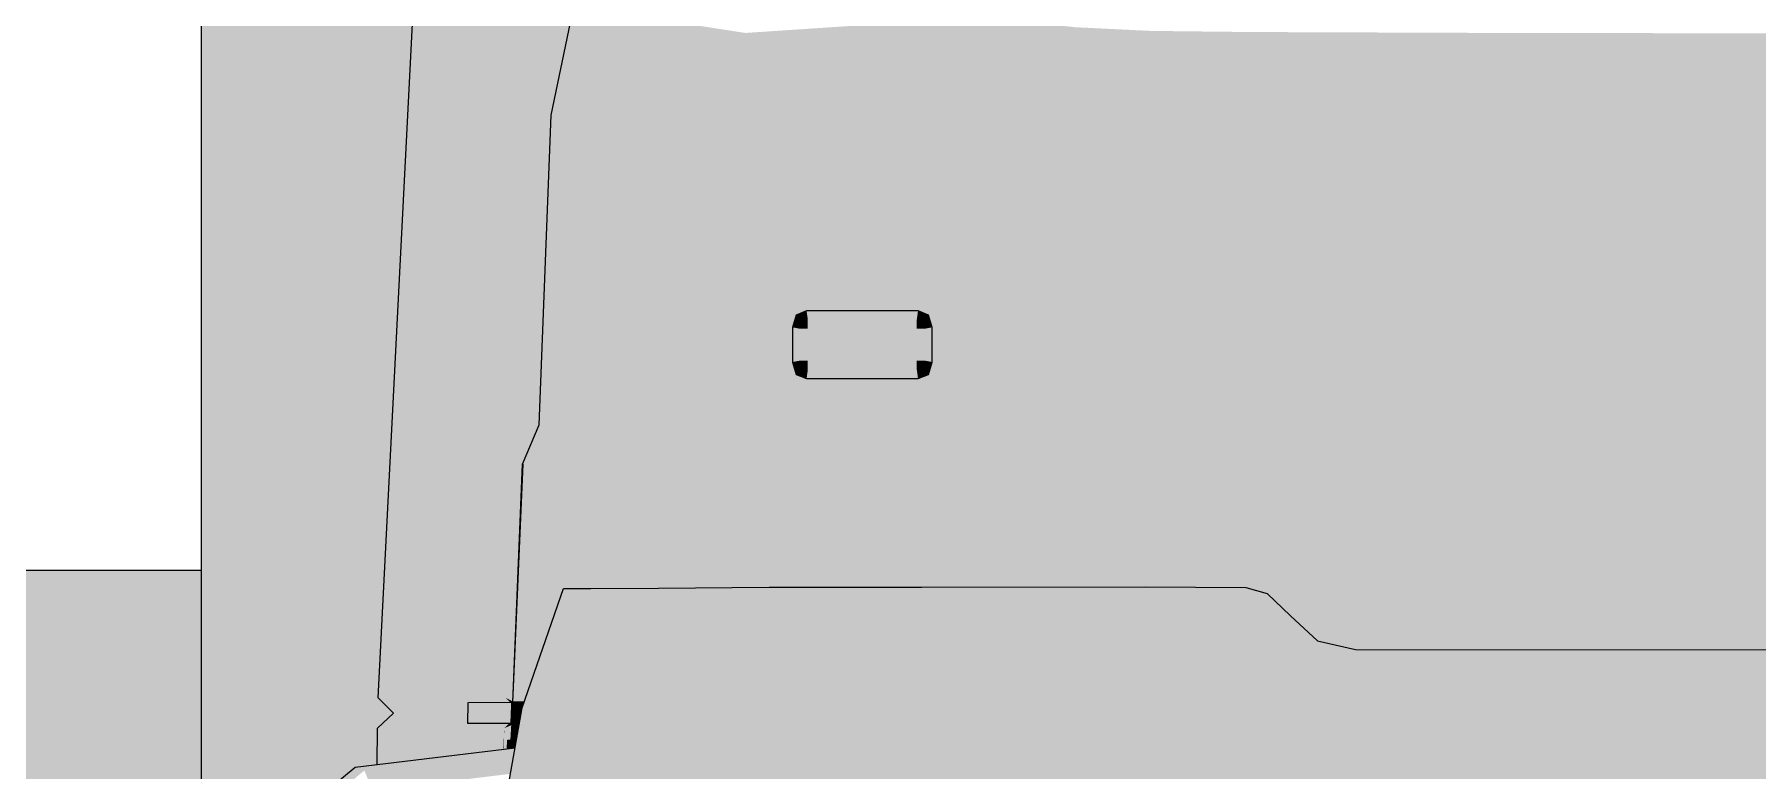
# Model space of a CAD drawing. Header units: millimetres. Extents: x 365175 to 2667127, y -330297 to -162108.
# Drawn here: x 1650484 to 1651152, y -325324 to -325039 of the extents above; entities that cross this region are included whole.
import ezdxf

# ---------------------------------------------------------------- set-up
doc = ezdxf.new("R2010")
doc.units = ezdxf.units.MM
doc.header["$MEASUREMENT"] = 0
doc.layers.add('Cars', color=7, linetype='Continuous')
doc.layers.add('TopoAlt', color=7, linetype='Continuous')

# ---------------------------------------------------------------- blocks, each defined once
blk = doc.blocks.new('Élément de coupe_26_1', base_point=(1275690.65, -327096.82))
at = {"layer": 'TopoAlt', "linetype": 'Continuous', "lineweight": 0, "true_color": 0x000000}
blk.add_hatch(color=18, dxfattribs=at).paths.add_polyline_path([(1647544.76, -325246.82), (1647544.76, -327196.82), (1647548.13, -327196.82), (1647548.13, -327146.82), (1649535.75, -327146.82), (1649535.75, -327096.82), (1650635.12, -327096.82), (1650620.62, -327079.82), (1650620.62, -327021.46), (1650588.05, -327021.46), (1650588.05, -326811.45), (1650582.65, -326811.45), (1650582.65, -326915.46), (1650548.52, -326915.46), (1650548.52, -325740.62), (1650528.94, -325737.51), (1650505, -325726.73), (1650495.39, -325702.79), (1650495.39, -325669.64), (1650502.64, -325642.83), (1650506.78, -325637.07), (1650538.09, -325621.73), (1650548.52, -325620.33), (1650548.52, -325590.33), (1650525.22, -325578.17), (1650523.64, -325573.38), (1650515.68, -325545.35), (1650522.4, -325411.08), (1650531.42, -325383.96), (1650535.35, -325377.42), (1650548.52, -325367.9), (1650548.52, -325246.82)])
at = {"layer": 'TopoAlt', "color": 190, "linetype": 'Continuous', "lineweight": 5, "true_color": 0x8002ff}
blk.add_line((1650548.52, -325246.82), (1647544.76, -325246.82), dxfattribs=at)
blk = doc.blocks.new('Élément de coupe_76_1', base_point=(1275690.65, -327096.82))
at = {"layer": 'Cars', "linetype": 'Continuous', "lineweight": 0, "true_color": 0x000000}
for points in [[(1651982.16, -324532.97), (1650548.52, -324532.97), (1650548.52, -325367.9), (1650561.66, -325358.39), (1650593.26, -325352.69), (1650593.65, -325342.97), (1650599.14, -325330.63), (1650608.25, -325323.13), (1650616.81, -325322.09), (1650616.92, -325307.98), (1650623.04, -325302.1), (1650617.19, -325296.21), (1650631.74, -325010.09), (1650610.14, -324989.56), (1650610.14, -324930.88), (1650642.03, -324921.72), (1650642.03, -324841.66), (1650610.14, -324827.75), (1650610.14, -324759.52), (1650619.47, -324715.07), (1650639.45, -324691.86), (1650665.1, -324682.87), (1650871.29, -324733.37), (1650874.8, -324737.11), (1650884.42, -324736.58), (1650919.25, -324752.62), (1651273.85, -324742.38), (1651628.45, -324752.62), (1651663.28, -324736.58), (1651672.9, -324737.11), (1651676.42, -324733.37), (1651859.36, -324688.56)], [(1650617.19, -325296.21), (1650666.57, -325296.2), (1650631.74, -325010.09)], [(1650617.19, -325296.21), (1650666.57, -325296.2), (1650631.74, -325010.09)], [(1650631.74, -325010.09), (1650666.57, -325296.2), (1650671.08, -325255.68), (1650673.13, -325205.61), (1650677.94, -325194.15), (1650680.15, -325174.32), (1650684.24, -325070.36), (1650691.72, -325034.47), (1650696.32, -325029.17), (1650697.38, -325019.65)], [(1650631.74, -325010.09), (1650666.57, -325296.2), (1650671.08, -325255.68), (1650673.13, -325205.61), (1650677.94, -325194.15), (1650680.15, -325174.32), (1650684.24, -325070.36), (1650691.72, -325034.47), (1650696.32, -325029.17), (1650697.38, -325019.65)], [(1650691.7, -325052.43), (1650710.58, -325031.01), (1650710.43, -325015.94), (1650708.31, -325017.35)], [(1650704.07, -325020.23), (1650691.72, -325034.47), (1650691.7, -325052.43), (1650708.31, -325017.35)], [(1650695.24, -325044.94), (1650708.31, -325017.35), (1650704.07, -325020.23), (1650691.72, -325034.47), (1650691.7, -325048.81)], [(1650702.82, -325036.78), (1650710.55, -325028.44), (1650710.43, -325015.94), (1650708.31, -325017.35), (1650695.24, -325044.94)], [(1650710.58, -325031.01), (1650691.7, -325052.43), (1650731.22, -325046.32)], [(1650710.58, -325031.01), (1650731.22, -325046.32), (1650759.56, -325038.56)], [(1650852.43, -325032.38), (1650759.56, -325038.56), (1650963.8, -325040.47), (1650966.43, -325038.24), (1650957.13, -325038.22), (1650937.97, -325038.01), (1650916.89, -325037.77), (1650891.24, -325036.52), (1650887.46, -325036.34), (1650883.33, -325035.9), (1650882.88, -325035.52), (1650877.36, -325035.22), (1650853.91, -325032.56)], [(1650691.7, -325052.43), (1650691.72, -325034.47), (1650684.06, -325088.35)], [(1650691.7, -325052.43), (1650691.72, -325034.47), (1650684.06, -325088.35)], [(1650691.72, -325034.47), (1650684.24, -325070.36), (1650684.06, -325088.35)], [(1650691.72, -325034.47), (1650684.24, -325070.36), (1650684.06, -325088.35)], [(1650759.56, -325038.56), (1650731.22, -325046.32), (1650766.31, -325039.58)], [(1650766.31, -325039.58), (1650731.22, -325046.32), (1650738.65, -325047.29)], [(1650738.65, -325047.29), (1650764.15, -325047.95), (1650766.31, -325039.58)], [(1650897.31, -325040.55), (1650759.56, -325038.56), (1650766.31, -325039.58)], [(1650963.8, -325040.47), (1650759.56, -325038.56), (1650897.31, -325040.55)], [(1650793.71, -325040.22), (1650766.31, -325039.58), (1650764.15, -325047.95)], [(1650806.74, -325048.38), (1650793.71, -325040.22), (1650764.15, -325047.95)], [(1650839.59, -325040.5), (1650766.31, -325039.58), (1650793.71, -325040.22)], [(1650839.59, -325040.5), (1650897.31, -325040.55), (1650766.31, -325039.58)], [(1650806.74, -325048.38), (1650839.59, -325040.5), (1650793.71, -325040.22)], [(1650863.48, -325048.61), (1650839.59, -325040.5), (1650806.74, -325048.38)], [(1650863.48, -325048.61), (1650897.31, -325040.55), (1650839.59, -325040.5)], [(1650933.57, -325048.65), (1650897.31, -325040.55), (1650863.48, -325048.61)], [(1650933.57, -325048.65), (1650963.8, -325040.47), (1650897.31, -325040.55)], [(1651273.85, -325048.63), (1650963.8, -325040.47), (1650933.57, -325048.65)], [(1650963.8, -325040.47), (1651273.85, -325040.43), (1651244.46, -325038.73), (1651066.12, -325038.61), (1650966.43, -325038.24)], [(1651273.85, -325048.63), (1651273.85, -325040.43), (1650963.8, -325040.47)], [(1650691.7, -325052.43), (1650713.36, -325068.31), (1650731.22, -325046.32)], [(1650713.36, -325068.31), (1650738.65, -325047.29), (1650731.22, -325046.32)], [(1650738.65, -325047.29), (1650713.36, -325068.31), (1650721.21, -325069.02)], [(1650738.65, -325047.29), (1650721.21, -325069.02), (1650745.58, -325069.44)], [(1650745.58, -325069.44), (1650764.15, -325047.95), (1650738.65, -325047.29)], [(1650691.7, -325052.43), (1650684.06, -325088.35), (1650713.36, -325068.31)], [(1650691.7, -325052.43), (1650684.06, -325088.35), (1650713.36, -325068.31)], [(1650786.2, -325069.88), (1650764.15, -325047.95), (1650745.58, -325069.44)], [(1650806.74, -325048.38), (1650764.15, -325047.95), (1650786.2, -325069.88)], [(1650842.35, -325070.22), (1650806.74, -325048.38), (1650786.2, -325069.88)], [(1650842.35, -325070.22), (1650863.48, -325048.61), (1650806.74, -325048.38)], [(1650915.45, -325070.36), (1650863.48, -325048.61), (1650842.35, -325070.22)], [(1650863.48, -325048.61), (1650915.45, -325070.36), (1650933.57, -325048.65)], [(1651273.85, -325070.35), (1650933.57, -325048.65), (1650915.45, -325070.36)], [(1651273.85, -325070.35), (1651273.85, -325048.63), (1650933.57, -325048.65)], [(1650684.24, -325070.36), (1650679.52, -325190.39), (1650679.79, -325190.39)], [(1650684.24, -325070.36), (1650679.52, -325190.39), (1650679.79, -325190.39)], [(1650684.06, -325088.35), (1650684.24, -325070.36), (1650679.79, -325190.39)], [(1650684.06, -325088.35), (1650684.24, -325070.36), (1650679.79, -325190.39)], [(1650684.06, -325088.35), (1650705.98, -325104.54), (1650713.36, -325068.31)], [(1650684.06, -325088.35), (1650705.98, -325104.54), (1650713.36, -325068.31)], [(1650721.21, -325069.02), (1650713.36, -325068.31), (1650705.98, -325104.54)], [(1650721.21, -325069.02), (1650713.36, -325068.31), (1650705.98, -325104.54)], [(1650721.21, -325069.02), (1650705.98, -325104.54), (1650713.99, -325104.76)], [(1650721.21, -325069.02), (1650705.98, -325104.54), (1650713.99, -325104.76)], [(1650713.99, -325104.76), (1650745.58, -325069.44), (1650721.21, -325069.02)], [(1650745.58, -325069.44), (1650713.99, -325104.76), (1650737.99, -325104.69)], [(1650737.99, -325104.69), (1650777.96, -325105.01), (1650745.58, -325069.44)], [(1650777.96, -325105.01), (1650786.2, -325069.88), (1650745.58, -325069.44)], [(1650833.92, -325105.39), (1650786.2, -325069.88), (1650777.96, -325105.01)], [(1650786.2, -325069.88), (1650833.92, -325105.39), (1650842.35, -325070.22)], [(1650833.92, -325105.39), (1650909.42, -325105.58), (1650842.35, -325070.22)], [(1650915.45, -325070.36), (1650842.35, -325070.22), (1650909.42, -325105.58)], [(1651273.85, -325105.58), (1650915.45, -325070.36), (1650909.42, -325105.58)], [(1651273.85, -325105.58), (1651273.85, -325070.35), (1650915.45, -325070.36)], [(1650679.79, -325190.39), (1650705.98, -325104.54), (1650684.06, -325088.35)], [(1650679.79, -325190.39), (1650705.98, -325104.54), (1650684.06, -325088.35)], [(1650679.79, -325190.39), (1650701.51, -325190.39), (1650705.98, -325104.54)], [(1650679.79, -325190.39), (1650701.51, -325190.39), (1650705.98, -325104.54)], [(1650713.99, -325104.76), (1650705.98, -325104.54), (1650701.51, -325190.39)], [(1650713.99, -325104.76), (1650705.98, -325104.54), (1650701.51, -325190.39)], [(1650713.99, -325104.76), (1650701.51, -325190.39), (1650709.74, -325190.39)], [(1650713.99, -325104.76), (1650701.51, -325190.39), (1650709.74, -325190.39)], [(1650737.99, -325104.69), (1650709.74, -325190.39), (1650733.69, -325190.39)], [(1650709.74, -325190.39), (1650737.99, -325104.69), (1650713.99, -325104.76)], [(1650737.99, -325104.69), (1650733.69, -325190.39), (1650777.96, -325105.01)], [(1650777.96, -325105.01), (1650733.69, -325190.39), (1650773.72, -325190.39)], [(1650773.72, -325190.39), (1650829.69, -325190.39), (1650818.82, -325172.45), (1650783.27, -325172.45), (1650779.2, -325170.86), (1650777.84, -325166.08), (1650777.84, -325152.64), (1650779.2, -325147.86), (1650783.27, -325146.27), (1650802.96, -325146.27), (1650777.96, -325105.01)], [(1650833.92, -325105.39), (1650777.96, -325105.01), (1650802.96, -325146.27), (1650826.46, -325146.27), (1650830.54, -325147.86), (1650831.62, -325151.66)], [(1650830.69, -325170.33), (1650829.69, -325190.39), (1650909.45, -325190.39), (1650833.92, -325105.39), (1650831.62, -325151.66), (1650831.89, -325152.64), (1650831.89, -325166.08)], [(1650909.45, -325190.39), (1650909.42, -325105.58), (1650833.92, -325105.39)], [(1650909.45, -325190.39), (1651273.85, -325105.58), (1650909.42, -325105.58)], [(1650909.45, -325190.39), (1651273.85, -325190.39), (1651273.85, -325105.58)], [(1650781.47, -325150.52), (1650783.27, -325146.27), (1650779.2, -325147.86)], [(1650783.74, -325149.63), (1650783.27, -325146.27), (1650781.47, -325150.52)], [(1650783.74, -325149.63), (1650826.46, -325146.27), (1650783.27, -325146.27)], [(1650826, -325149.63), (1650826.46, -325146.27), (1650783.74, -325149.63)], [(1650828.27, -325150.52), (1650826.46, -325146.27), (1650826, -325149.63)], [(1650830.54, -325147.86), (1650826.46, -325146.27), (1650828.27, -325150.52)], [(1650774.51, -325174.52), (1650774.82, -325175.81), (1650775.77, -325178.13), (1650778.11, -325178.9), (1650820.05, -325179.47), (1650822.14, -325178.9), (1650822.59, -325178.68), (1650818.82, -325172.45), (1650783.27, -325172.45), (1650779.2, -325170.86), (1650777.84, -325166.08), (1650777.84, -325152.64), (1650779.2, -325147.86), (1650775.51, -325154.29)], [(1650781.47, -325150.52), (1650779.2, -325147.86), (1650777.84, -325152.64)], [(1650780.71, -325153.18), (1650781.47, -325150.52), (1650777.84, -325152.64)], [(1650780.71, -325153.18), (1650777.84, -325152.64), (1650777.84, -325166.08)], [(1650777.84, -325166.08), (1650780.71, -325165.54), (1650780.71, -325153.18)], [(1650780.71, -325153.18), (1650783.74, -325153.18), (1650781.47, -325150.52)], [(1650780.71, -325165.54), (1650783.74, -325165.54), (1650783.74, -325153.18)], [(1650783.74, -325153.18), (1650780.71, -325153.18), (1650780.71, -325165.54)], [(1650781.47, -325150.52), (1650783.74, -325153.18), (1650783.74, -325149.63)], [(1650826, -325153.18), (1650826, -325149.63), (1650783.74, -325153.18)], [(1650826, -325149.63), (1650783.74, -325149.63), (1650783.74, -325153.18)], [(1650826, -325165.54), (1650826, -325153.18), (1650783.74, -325165.54)], [(1650783.74, -325165.54), (1650826, -325153.18), (1650783.74, -325153.18)], [(1650828.27, -325150.52), (1650826, -325149.63), (1650826, -325153.18)], [(1650826, -325153.18), (1650829.03, -325153.18), (1650828.27, -325150.52)], [(1650829.03, -325165.54), (1650829.03, -325153.18), (1650826, -325165.54)], [(1650829.03, -325153.18), (1650826, -325153.18), (1650826, -325165.54)], [(1650831.89, -325152.64), (1650830.54, -325147.86), (1650828.27, -325150.52)], [(1650829.03, -325153.18), (1650831.89, -325152.64), (1650828.27, -325150.52)], [(1650831.89, -325166.08), (1650831.89, -325152.64), (1650829.03, -325153.18)], [(1650829.03, -325165.54), (1650831.89, -325166.08), (1650829.03, -325153.18)], [(1650773.93, -325172.9), (1650774.51, -325174.52), (1650775.51, -325154.29), (1650775.09, -325155.03), (1650773.76, -325159.75)], [(1650780.71, -325165.54), (1650777.84, -325166.08), (1650781.47, -325168.2)], [(1650780.71, -325165.54), (1650777.84, -325166.08), (1650781.47, -325168.2)], [(1650781.47, -325168.2), (1650777.84, -325166.08), (1650779.2, -325170.86)], [(1650781.47, -325168.2), (1650777.84, -325166.08), (1650779.2, -325170.86)], [(1650781.47, -325168.2), (1650783.74, -325165.54), (1650780.71, -325165.54)], [(1650783.74, -325169.09), (1650783.74, -325165.54), (1650781.47, -325168.2)], [(1650826, -325169.09), (1650826, -325165.54), (1650783.74, -325169.09)], [(1650783.74, -325165.54), (1650783.74, -325169.09), (1650826, -325165.54)], [(1650828.27, -325168.2), (1650829.03, -325165.54), (1650826, -325165.54)], [(1650826, -325165.54), (1650826, -325169.09), (1650828.27, -325168.2)], [(1650828.27, -325168.2), (1650831.89, -325166.08), (1650829.03, -325165.54)], [(1650830.54, -325170.86), (1650831.89, -325166.08), (1650828.27, -325168.2)], [(1650783.27, -325172.45), (1650781.47, -325168.2), (1650779.2, -325170.86)], [(1650783.27, -325172.45), (1650781.47, -325168.2), (1650779.2, -325170.86)], [(1650783.27, -325172.45), (1650783.74, -325169.09), (1650781.47, -325168.2)], [(1650783.27, -325172.45), (1650783.74, -325169.09), (1650781.47, -325168.2)], [(1650783.27, -325172.45), (1650826.46, -325172.45), (1650783.74, -325169.09)], [(1650783.27, -325172.45), (1650826.46, -325172.45), (1650783.74, -325169.09)], [(1650826, -325169.09), (1650783.74, -325169.09), (1650826.46, -325172.45)], [(1650826, -325169.09), (1650783.74, -325169.09), (1650826.46, -325172.45)], [(1650818.82, -325172.45), (1650829.69, -325190.39), (1650830.69, -325170.33), (1650830.54, -325170.86), (1650826.46, -325172.45)], [(1650826.46, -325172.45), (1650818.82, -325172.45), (1650822.59, -325178.68), (1650827.41, -325176.31), (1650830.54, -325170.86)], [(1650826.46, -325172.45), (1650828.27, -325168.2), (1650826, -325169.09)], [(1650826.46, -325172.45), (1650828.27, -325168.2), (1650826, -325169.09)], [(1650826.46, -325172.45), (1650830.54, -325170.86), (1650828.27, -325168.2)], [(1650826.46, -325172.45), (1650830.54, -325170.86), (1650828.27, -325168.2)], [(1650680.15, -325174.32), (1650677.94, -325194.15), (1650679.52, -325190.39)], [(1650680.15, -325174.32), (1650677.94, -325194.15), (1650679.52, -325190.39)], [(1650679.52, -325190.39), (1650673.13, -325205.61), (1650673.38, -325205.61)], [(1650679.52, -325190.39), (1650673.13, -325205.61), (1650673.38, -325205.61)], [(1650679.79, -325190.39), (1650673.38, -325205.61), (1650695.8, -325205.61)], [(1650679.79, -325190.39), (1650673.38, -325205.61), (1650695.8, -325205.61)], [(1650679.79, -325190.39), (1650679.52, -325190.39), (1650673.38, -325205.61)], [(1650679.79, -325190.39), (1650679.52, -325190.39), (1650673.38, -325205.61)], [(1650679.79, -325190.39), (1650695.8, -325205.61), (1650701.51, -325190.39)], [(1650679.79, -325190.39), (1650695.8, -325205.61), (1650701.51, -325190.39)], [(1650704.4, -325205.61), (1650709.74, -325190.39), (1650695.8, -325205.61)], [(1650709.74, -325190.39), (1650701.51, -325190.39), (1650695.8, -325205.61)], [(1650709.74, -325190.39), (1650701.51, -325190.39), (1650695.8, -325205.61)], [(1650696.95, -325205.61), (1650709.74, -325190.39), (1650695.8, -325205.61)], [(1650709.74, -325190.39), (1650704.4, -325205.61), (1650733.69, -325190.39)], [(1650733.69, -325190.39), (1650704.4, -325205.61), (1650729.29, -325205.61)], [(1650773.72, -325190.39), (1650729.29, -325205.61), (1650770.91, -325205.61)], [(1650729.29, -325205.61), (1650773.72, -325190.39), (1650733.69, -325190.39)], [(1650770.91, -325205.61), (1650829.11, -325205.61), (1650773.72, -325190.39)], [(1650829.11, -325205.61), (1650829.69, -325190.39), (1650773.72, -325190.39)], [(1650829.11, -325205.61), (1650912.83, -325205.61), (1650909.45, -325190.39)], [(1650909.45, -325190.39), (1650829.69, -325190.39), (1650829.11, -325205.61)], [(1650912.83, -325205.61), (1651273.85, -325190.39), (1650909.45, -325190.39)], [(1651273.85, -325205.61), (1651273.85, -325190.39), (1650912.83, -325205.61)], [(1650669.36, -325297.9), (1650669.37, -325297.9), (1650673.38, -325205.61), (1650673.13, -325205.61)], [(1650669.36, -325297.9), (1650669.37, -325297.9), (1650673.38, -325205.61), (1650673.13, -325205.61)], [(1650669.37, -325297.9), (1650670.34, -325297.9), (1650695.8, -325205.61), (1650673.38, -325205.61)], [(1650669.37, -325297.9), (1650670.34, -325297.9), (1650695.8, -325205.61), (1650673.38, -325205.61)], [(1650670.34, -325297.9), (1650673.75, -325297.9), (1650689.02, -325253.9), (1650693.19, -325253.82), (1650695.8, -325205.61)], [(1650670.34, -325297.9), (1650673.75, -325297.9), (1650689.02, -325253.9), (1650693.19, -325253.82), (1650695.8, -325205.61)], [(1650693.19, -325253.82), (1650693.68, -325253.81), (1650697.49, -325253.8), (1650704.4, -325205.61), (1650695.8, -325205.61)], [(1650693.19, -325253.82), (1650693.68, -325253.81), (1650697.49, -325253.8), (1650704.4, -325205.61), (1650695.8, -325205.61)], [(1650704.4, -325205.61), (1650697.49, -325253.8), (1650699.62, -325253.8), (1650700.37, -325253.8)], [(1650704.4, -325205.61), (1650697.49, -325253.8), (1650699.62, -325253.8), (1650700.37, -325253.8)], [(1650700.37, -325253.8), (1650701.91, -325253.79), (1650704.4, -325205.61)], [(1650700.37, -325253.8), (1650701.91, -325253.79), (1650704.4, -325205.61)], [(1650704.4, -325205.61), (1650701.91, -325253.79), (1650714.38, -325253.76), (1650729.29, -325205.61)], [(1650714.38, -325253.76), (1650725.88, -325253.72), (1650726.78, -325253.71), (1650729.29, -325205.61)], [(1650729.29, -325205.61), (1650726.78, -325253.71), (1650747.72, -325253.55), (1650770.91, -325205.61)], [(1650770.91, -325205.61), (1650747.72, -325253.55), (1650768.45, -325253.38)], [(1650768.45, -325253.38), (1650768.79, -325253.38), (1650797.27, -325253.37), (1650770.91, -325205.61)], [(1650770.91, -325205.61), (1650797.27, -325253.37), (1650826.64, -325253.36), (1650829.11, -325205.61)], [(1650829.11, -325205.61), (1650826.64, -325253.36), (1650827.76, -325253.36), (1650870.55, -325253.3)], [(1650829.11, -325205.61), (1650870.55, -325253.3), (1650912.85, -325253.25), (1650912.83, -325205.61)], [(1651273.85, -325205.61), (1650912.83, -325205.61), (1650912.85, -325253.25), (1650914.48, -325253.25), (1650953.58, -325253.52), (1650961.89, -325255.78), (1650970.84, -325264.5), (1650981.36, -325274.1), (1650996.09, -325277.45), (1651004.83, -325277.46)], [(1651004.83, -325277.46), (1651273.85, -325277.62), (1651273.85, -325205.61)], [(1650679.98, -325300.06), (1650693.68, -325253.81), (1650672.97, -325300.15)], [(1650672.97, -325300.15), (1650693.68, -325253.81), (1650689.02, -325253.9)], [(1650691.47, -325299.45), (1650699.62, -325253.8), (1650679.98, -325300.06)], [(1650699.62, -325253.8), (1650693.68, -325253.81), (1650679.98, -325300.06)], [(1650693.01, -325253.82), (1650689.02, -325253.9), (1650685.71, -325263.43)], [(1650717.8, -325298.98), (1650725.88, -325253.72), (1650691.47, -325299.45)], [(1650725.88, -325253.72), (1650699.62, -325253.8), (1650691.47, -325299.45)], [(1650768.79, -325253.38), (1650717.8, -325298.98), (1650763.19, -325298.82)], [(1650717.8, -325298.98), (1650768.79, -325253.38), (1650725.88, -325253.72)], [(1650825.42, -325298.8), (1650827.76, -325253.36), (1650763.19, -325298.82)], [(1650763.19, -325298.82), (1650827.76, -325253.36), (1650768.79, -325253.38)], [(1650914.53, -325282.83), (1650827.76, -325253.36), (1650825.42, -325298.8)], [(1650914.48, -325253.25), (1650827.76, -325253.36), (1650914.53, -325282.83)], [(1650914.53, -325282.83), (1650953.58, -325253.52), (1650914.48, -325253.25)], [(1650965.02, -325284.13), (1650953.58, -325253.52), (1650914.53, -325282.83)], [(1650961.89, -325255.78), (1650953.58, -325253.52), (1650965.02, -325284.13)], [(1650671.08, -325255.68), (1650666.57, -325296.2), (1650669.37, -325297.65)], [(1650671.08, -325255.68), (1650666.57, -325296.2), (1650669.37, -325297.65)], [(1650972.16, -325281.73), (1650961.89, -325255.78), (1650965.02, -325284.13)], [(1650972.16, -325281.73), (1650970.84, -325264.5), (1650961.89, -325255.78)], [(1650976.76, -325279.35), (1650970.84, -325264.5), (1650972.16, -325281.73)], [(1650981.36, -325274.1), (1650970.84, -325264.5), (1650976.76, -325279.35)], [(1650976.76, -325279.35), (1650996.09, -325277.45), (1650981.36, -325274.1)], [(1650972.16, -325281.73), (1650991.42, -325286.69), (1650976.76, -325279.35)], [(1650976.76, -325279.35), (1650991.42, -325286.69), (1650996.09, -325277.45)], [(1651273.85, -325285.95), (1650996.09, -325277.45), (1650991.42, -325286.69)], [(1651273.85, -325285.95), (1651273.85, -325277.62), (1650996.09, -325277.45)], [(1650914.47, -325298.77), (1650914.53, -325282.83), (1650825.42, -325298.8)], [(1650914.47, -325298.77), (1650965.02, -325284.13), (1650914.53, -325282.83)], [(1650990.92, -325298.7), (1650965.02, -325284.13), (1650914.47, -325298.77)], [(1650990.75, -325291.24), (1650972.16, -325281.73), (1650965.02, -325284.13)], [(1650990.75, -325291.24), (1650965.02, -325284.13), (1650990.92, -325298.7)], [(1650990.75, -325291.24), (1650991.42, -325286.69), (1650972.16, -325281.73)], [(1651273.85, -325290.86), (1650991.42, -325286.69), (1650990.75, -325291.24)], [(1651273.85, -325290.86), (1651273.85, -325285.95), (1650991.42, -325286.69)], [(1650990.92, -325298.7), (1651273.85, -325290.86), (1650990.75, -325291.24)], [(1651273.85, -325298.76), (1651273.85, -325290.86), (1650990.92, -325298.7)], [(1650617.19, -325296.21), (1650623.04, -325302.1), (1650652.11, -325298.16), (1650652.11, -325297.97), (1650652.12, -325297.97), (1650653.57, -325297.96), (1650666.57, -325296.2)], [(1650617.19, -325296.21), (1650623.04, -325302.1), (1650652.11, -325298.16), (1650652.11, -325297.97), (1650652.12, -325297.97), (1650653.57, -325297.96), (1650666.57, -325296.2)], [(1650623.04, -325302.1), (1650652.03, -325302.09), (1650652.11, -325298.16)], [(1650623.04, -325302.1), (1650652.03, -325302.09), (1650652.11, -325298.16)], [(1650652.12, -325297.97), (1650652.11, -325297.97), (1650651.94, -325306.21)], [(1650652.12, -325297.97), (1650652.11, -325297.97), (1650651.94, -325306.21)], [(1650652.12, -325297.97), (1650651.94, -325306.21), (1650668.39, -325306.14)], [(1650652.12, -325297.97), (1650651.94, -325306.21), (1650668.39, -325306.14)], [(1650652.12, -325297.97), (1650668.39, -325306.14), (1650668.72, -325297.91), (1650667.29, -325297.91)], [(1650652.12, -325297.97), (1650668.39, -325306.14), (1650668.72, -325297.91), (1650667.29, -325297.91)], [(1650666.57, -325296.2), (1650653.57, -325297.96), (1650668.23, -325297.9)], [(1650666.57, -325296.2), (1650653.57, -325297.96), (1650668.23, -325297.9)], [(1650666.57, -325296.2), (1650668.23, -325297.9), (1650668.72, -325297.9), (1650669.36, -325297.9), (1650669.37, -325297.65)], [(1650666.57, -325296.2), (1650668.23, -325297.9), (1650668.72, -325297.9), (1650669.36, -325297.9), (1650669.37, -325297.65)], [(1650674.96, -325347.64), (1650679.98, -325300.06), (1650667.45, -325342.16)], [(1650674.96, -325347.64), (1650679.98, -325300.06), (1650667.45, -325342.16)], [(1650679.98, -325300.06), (1650672.97, -325300.15), (1650667.45, -325342.16)], [(1650679.98, -325300.06), (1650672.97, -325300.15), (1650667.45, -325342.16)], [(1650667.45, -325342.16), (1650672.97, -325300.15), (1650667.83, -325329.25)], [(1650667.45, -325342.16), (1650672.97, -325300.15), (1650667.83, -325329.25)], [(1650668.72, -325297.9), (1650668.39, -325306.14), (1650671.91, -325306.14), (1650672.25, -325304.21)], [(1650668.72, -325297.9), (1650668.39, -325306.14), (1650671.91, -325306.14), (1650672.25, -325304.21)], [(1650668.72, -325297.9), (1650672.25, -325304.21), (1650672.97, -325300.15), (1650673.55, -325298.49), (1650673.56, -325297.92)], [(1650668.72, -325297.9), (1650672.25, -325304.21), (1650672.97, -325300.15), (1650673.55, -325298.49), (1650673.56, -325297.92)], [(1650668.72, -325297.9), (1650673.56, -325297.92), (1650673.75, -325297.92), (1650673.75, -325297.9)], [(1650668.72, -325297.9), (1650673.56, -325297.92), (1650673.75, -325297.92), (1650673.75, -325297.9)], [(1650673.55, -325298.49), (1650673.75, -325297.92), (1650673.56, -325297.92)], [(1650673.55, -325298.49), (1650673.75, -325297.92), (1650673.56, -325297.92)], [(1650686.11, -325347.1), (1650691.47, -325299.45), (1650674.96, -325347.64)], [(1650674.96, -325347.64), (1650691.47, -325299.45), (1650679.98, -325300.06)], [(1650712.13, -325346.78), (1650717.8, -325298.98), (1650686.11, -325347.1)], [(1650717.8, -325298.98), (1650691.47, -325299.45), (1650686.11, -325347.1)], [(1650763.19, -325298.82), (1650712.13, -325346.78), (1650758.67, -325346.63)], [(1650712.13, -325346.78), (1650763.19, -325298.82), (1650717.8, -325298.98)], [(1650822.89, -325346.63), (1650825.42, -325298.8), (1650758.67, -325346.63)], [(1650825.42, -325298.8), (1650763.19, -325298.82), (1650758.67, -325346.63)], [(1650914.46, -325346.64), (1650914.47, -325298.77), (1650822.89, -325346.63)], [(1650822.89, -325346.63), (1650914.47, -325298.77), (1650825.42, -325298.8)], [(1650914.46, -325346.64), (1651005.6, -325346.64), (1650990.92, -325298.7)], [(1650914.46, -325346.64), (1650990.92, -325298.7), (1650914.47, -325298.77)], [(1651005.6, -325346.64), (1651273.85, -325298.76), (1650990.92, -325298.7)], [(1651273.85, -325346.64), (1651273.85, -325298.76), (1651005.6, -325346.64)], [(1650616.92, -325307.98), (1650666.05, -325307.97), (1650653.18, -325306.21), (1650651.94, -325306.21), (1650651.94, -325306.05), (1650623.04, -325302.1)], [(1650616.92, -325307.98), (1650666.05, -325307.97), (1650653.18, -325306.21), (1650651.94, -325306.21), (1650651.94, -325306.05), (1650623.04, -325302.1)], [(1650623.04, -325302.1), (1650651.94, -325306.05), (1650652.03, -325302.09)], [(1650623.04, -325302.1), (1650651.94, -325306.05), (1650652.03, -325302.09)], [(1650668.39, -325306.14), (1650651.94, -325306.21), (1650671.9, -325306.21), (1650671.91, -325306.18)], [(1650668.39, -325306.14), (1650651.94, -325306.21), (1650671.9, -325306.21), (1650671.91, -325306.18)], [(1650666.83, -325306.21), (1650653.18, -325306.21), (1650666.05, -325307.97), (1650667.92, -325306.21)], [(1650666.83, -325306.21), (1650653.18, -325306.21), (1650666.05, -325307.97), (1650667.92, -325306.21)], [(1650665.87, -325316.1), (1650667.26, -325315.93), (1650667.43, -325312.57), (1650667.61, -325312.57), (1650668.66, -325312.57), (1650668.95, -325306.75), (1650666.05, -325307.97)], [(1650665.87, -325316.1), (1650667.26, -325315.93), (1650667.43, -325312.57), (1650667.61, -325312.57), (1650668.66, -325312.57), (1650668.95, -325306.75), (1650666.05, -325307.97)], [(1650666.05, -325307.97), (1650668.95, -325306.75), (1650668.98, -325306.21), (1650667.92, -325306.21)], [(1650666.05, -325307.97), (1650668.95, -325306.75), (1650668.98, -325306.21), (1650667.92, -325306.21)], [(1650668.39, -325306.14), (1650671.91, -325306.18), (1650671.91, -325306.14)], [(1650668.39, -325306.14), (1650671.91, -325306.18), (1650671.91, -325306.14)], [(1650668.98, -325306.21), (1650668.66, -325312.57), (1650668.73, -325312.57), (1650669.05, -325306.21)], [(1650668.98, -325306.21), (1650668.66, -325312.57), (1650668.73, -325312.57), (1650669.05, -325306.21)], [(1650669.05, -325306.21), (1650668.73, -325312.57), (1650668.84, -325312.57)], [(1650669.05, -325306.21), (1650668.73, -325312.57), (1650668.84, -325312.57)], [(1650668.84, -325312.57), (1650670.78, -325312.57), (1650671.9, -325306.21), (1650669.05, -325306.21)], [(1650668.84, -325312.57), (1650670.78, -325312.57), (1650671.9, -325306.21), (1650669.05, -325306.21)], [(1650616.81, -325322.09), (1650617.51, -325322), (1650616.92, -325307.98)], [(1650616.81, -325322.09), (1650617.51, -325322), (1650616.92, -325307.98)], [(1650616.92, -325307.98), (1650617.51, -325322), (1650665.71, -325316.12), (1650666.05, -325307.97)], [(1650616.92, -325307.98), (1650617.51, -325322), (1650665.71, -325316.12), (1650666.05, -325307.97)], [(1650665.71, -325316.12), (1650665.87, -325316.1), (1650666.05, -325307.97)], [(1650665.71, -325316.12), (1650665.87, -325316.1), (1650666.05, -325307.97)], [(1650667.26, -325315.93), (1650667.28, -325315.93), (1650667.43, -325312.57)], [(1650667.26, -325315.93), (1650667.28, -325315.93), (1650667.43, -325312.57)], [(1650667.28, -325315.93), (1650667.35, -325315.92), (1650667.43, -325312.57)], [(1650667.28, -325315.93), (1650667.35, -325315.92), (1650667.43, -325312.57)], [(1650667.43, -325312.57), (1650667.35, -325315.92), (1650667.39, -325315.91)], [(1650667.43, -325312.57), (1650667.35, -325315.92), (1650667.39, -325315.91)], [(1650667.43, -325312.57), (1650667.39, -325315.91), (1650667.51, -325315.9)], [(1650667.43, -325312.57), (1650667.39, -325315.91), (1650667.51, -325315.9)], [(1650667.43, -325312.57), (1650667.73, -325315.87), (1650670.08, -325315.58), (1650670.08, -325313.38), (1650670.63, -325313.38), (1650670.78, -325312.57)], [(1650667.43, -325312.57), (1650667.73, -325315.87), (1650670.08, -325315.58), (1650670.08, -325313.38), (1650670.63, -325313.38), (1650670.78, -325312.57)], [(1650667.43, -325312.57), (1650667.51, -325315.9), (1650667.73, -325315.87)], [(1650667.43, -325312.57), (1650667.51, -325315.9), (1650667.73, -325315.87)], [(1650670.63, -325313.38), (1650670.08, -325313.38), (1650670.08, -325315.58), (1650670.25, -325315.56)], [(1650670.63, -325313.38), (1650670.08, -325313.38), (1650670.08, -325315.58), (1650670.25, -325315.56)], [(1650608.25, -325323.13), (1650611.81, -325324.39), (1650670.22, -325315.74), (1650670.25, -325315.56)], [(1650611.81, -325324.39), (1650669.94, -325317.29), (1650670.22, -325315.74)], [(1650611.81, -325324.39), (1650615.03, -325332.19), (1650669.7, -325318.65), (1650669.94, -325317.29)], [(1650615.03, -325332.19), (1650668.46, -325325.67), (1650669.7, -325318.65)], [(1650642.52, -325318.95), (1650644.44, -325319.56), (1650670.22, -325315.74), (1650670.25, -325315.56)], [(1650644.44, -325319.56), (1650646.35, -325320.17), (1650669.94, -325317.29), (1650670.22, -325315.74)], [(1650646.35, -325320.17), (1650646.56, -325324.38), (1650669.7, -325318.65), (1650669.94, -325317.29)], [(1650646.56, -325324.38), (1650646.76, -325328.32), (1650668.46, -325325.67), (1650669.7, -325318.65)], [(1650603.28, -325331.42), (1650608.25, -325323.13), (1650599.14, -325330.63)], [(1650611.81, -325324.39), (1650608.25, -325323.13), (1650603.28, -325331.42)]]:
    blk.add_hatch(color=18, dxfattribs=at).paths.add_polyline_path(points)
at = {"layer": 'Cars', "color": 7, "linetype": 'Continuous', "lineweight": 13}
for p, q in [((1650548.52, -324532.97), (1650548.52, -325367.9)), ((1650617.19, -325296.21), (1650631.74, -325010.09)), ((1650684.24, -325070.36), (1650691.72, -325034.47)), ((1650679.52, -325190.39), (1650684.24, -325070.36)), ((1650783.27, -325146.27), (1650779.2, -325147.86)), ((1650826.46, -325146.27), (1650783.27, -325146.27)), ((1650830.54, -325147.86), (1650826.46, -325146.27)), ((1650779.2, -325147.86), (1650777.84, -325152.64)), ((1650777.84, -325152.64), (1650777.84, -325166.08)), ((1650831.89, -325152.64), (1650830.54, -325147.86)), ((1650831.89, -325166.08), (1650831.89, -325152.64)), ((1650777.84, -325166.08), (1650779.2, -325170.86)), ((1650830.54, -325170.86), (1650831.89, -325166.08)), ((1650779.2, -325170.86), (1650783.27, -325172.45)), ((1650783.27, -325172.45), (1650826.46, -325172.45)), ((1650826.46, -325172.45), (1650830.54, -325170.86)), ((1650673.13, -325205.61), (1650679.52, -325190.39)), ((1650669.36, -325297.9), (1650673.13, -325205.61)), ((1650669.37, -325297.9), (1650673.38, -325205.61)), ((1650672.97, -325300.15), (1650689.02, -325253.9)), ((1650689.02, -325253.9), (1650693.68, -325253.81)), ((1650693.68, -325253.81), (1650699.62, -325253.8)), ((1650699.62, -325253.8), (1650725.88, -325253.72)), ((1650725.88, -325253.72), (1650768.79, -325253.38)), ((1650768.79, -325253.38), (1650827.76, -325253.36)), ((1650827.76, -325253.36), (1650914.48, -325253.25)), ((1650914.48, -325253.25), (1650953.58, -325253.52)), ((1650953.58, -325253.52), (1650961.89, -325255.78)), ((1650961.89, -325255.78), (1650970.84, -325264.5)), ((1650970.84, -325264.5), (1650981.36, -325274.1)), ((1650981.36, -325274.1), (1650996.09, -325277.45)), ((1650996.09, -325277.45), (1651273.85, -325277.62)), ((1650623.04, -325302.1), (1650617.19, -325296.21)), ((1650651.94, -325306.21), (1650652.11, -325297.97)), ((1650652.12, -325297.97), (1650668.72, -325297.9)), ((1650667.83, -325329.25), (1650672.97, -325300.15)), ((1650673.75, -325297.9), (1650668.72, -325297.9)), ((1650616.92, -325307.98), (1650623.04, -325302.1)), ((1650668.98, -325306.21), (1650651.94, -325306.21)), ((1650671.91, -325306.14), (1650668.39, -325306.14)), ((1650668.98, -325306.21), (1650668.66, -325312.57)), ((1650668.73, -325312.57), (1650669.05, -325306.21)), ((1650668.98, -325306.21), (1650669.05, -325306.21)), ((1650671.9, -325306.21), (1650669.05, -325306.21)), ((1650616.81, -325322.09), (1650616.92, -325307.98)), ((1650667.26, -325315.93), (1650667.43, -325312.57)), ((1650667.43, -325312.57), (1650670.78, -325312.57)), ((1650670.08, -325313.38), (1650670.63, -325313.38)), ((1650670.08, -325313.38), (1650670.08, -325315.58)), ((1650608.25, -325323.13), (1650670.25, -325315.56)), ((1650599.14, -325330.63), (1650608.25, -325323.13))]:
    blk.add_line(p, q, dxfattribs=at)

msp = doc.modelspace()

# ---------------------------------------------------------------- block references
at = {"layer": 'Cars', "lineweight": 0}
msp.add_blockref('Élément de coupe_76_1', (1275690.645, -327096.824), dxfattribs=at)
at = {"layer": 'TopoAlt', "lineweight": 0}
msp.add_blockref('Élément de coupe_26_1', (1275690.645, -327096.824), dxfattribs=at)

doc.saveas('drawing.dxf')
